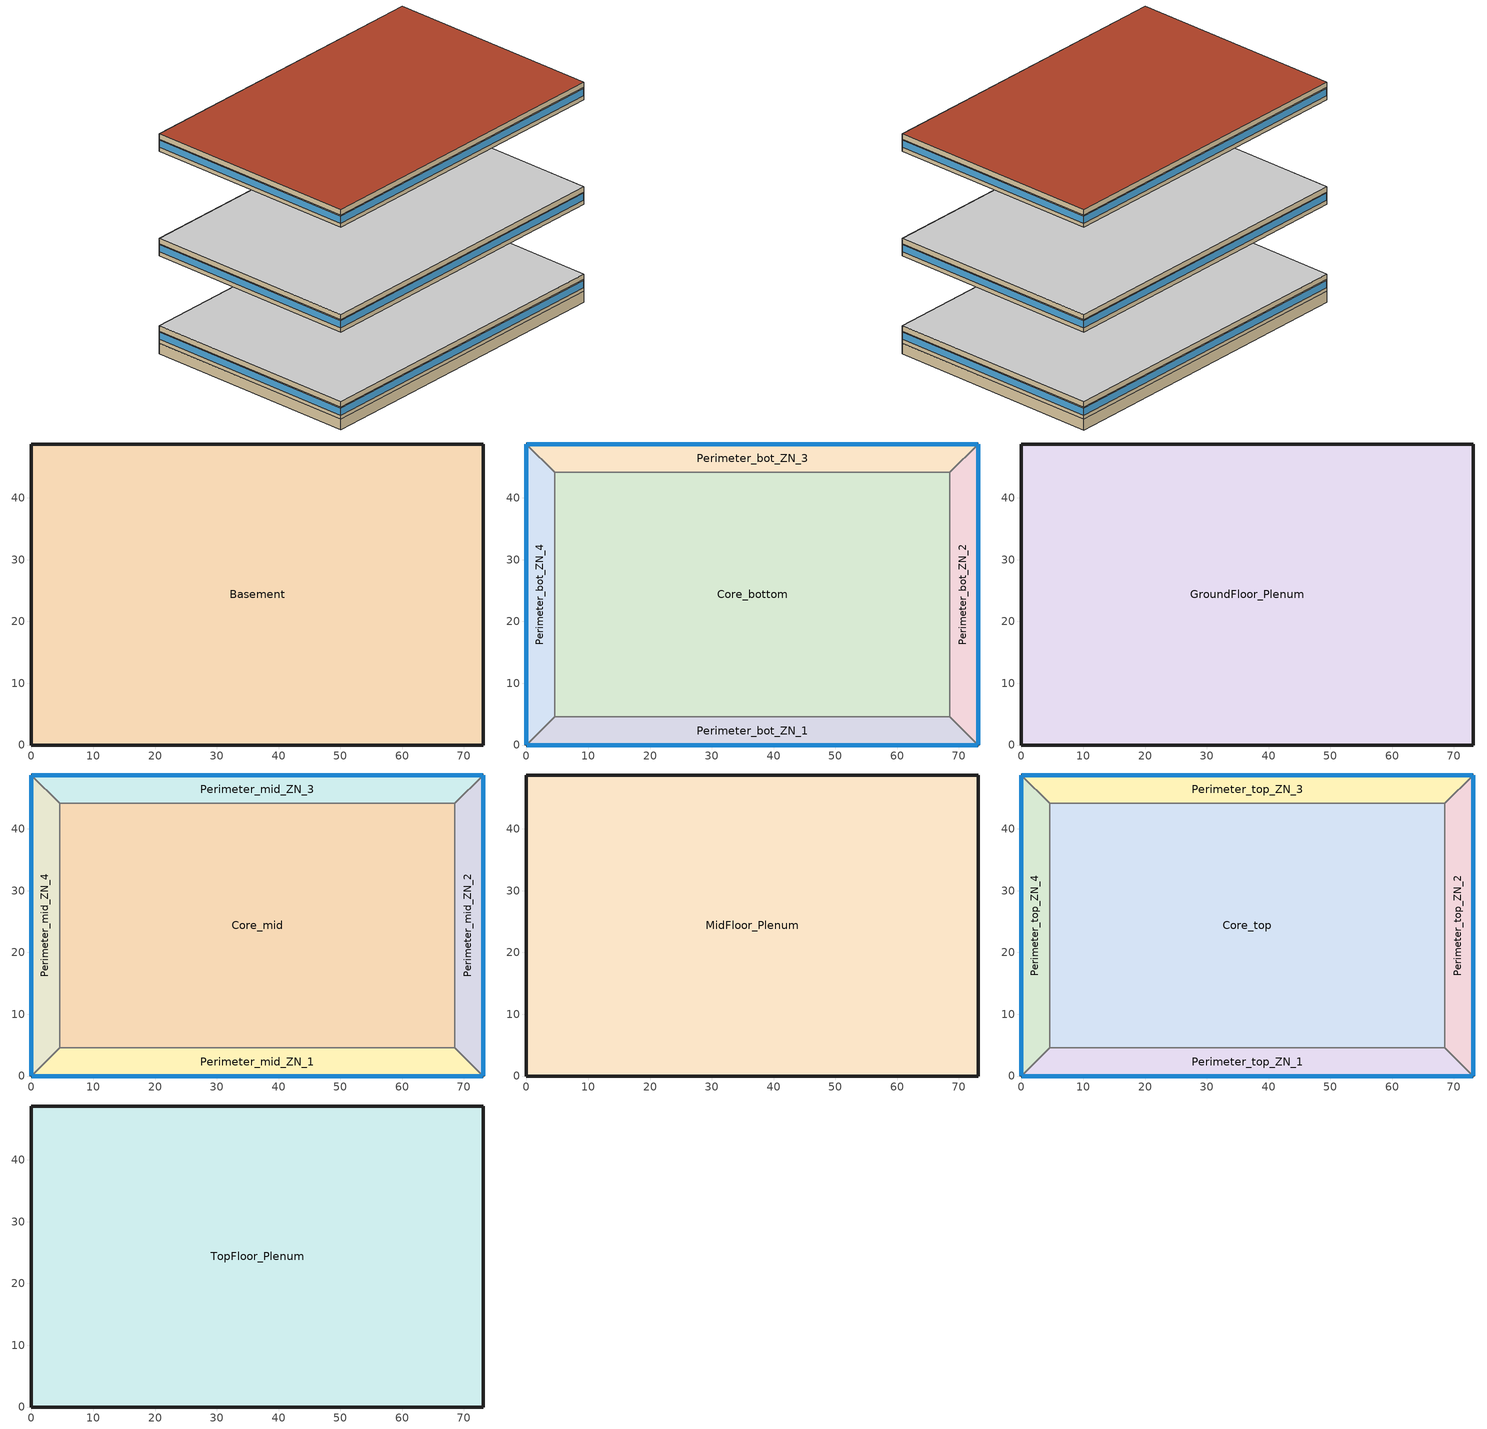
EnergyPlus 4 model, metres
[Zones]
Basement
 floor ground (GROUND_FLOOR): 73.11,48.74 73.11,0 0,0 0,48.74 z-2.44
 wall ground (EXT_WALL): 73.11,0 73.11,48.74 0,48.74 0,0 73.11,0 z-2.44:0
 ceiling to Perimeter_bot_ZN_3 (ADJ_CEILING): 0,48.74 4.57,44.16 68.53,44.16 73.11,48.74 z0
 ceiling to Perimeter_bot_ZN_4 (ADJ_CEILING): 0,48.74 0,0 4.57,4.57 4.57,44.16 z0
 ceiling to Core_bottom (ADJ_CEILING): 4.57,44.16 4.57,4.57 68.53,4.57 68.53,44.16 z0
 ceiling to Perimeter_bot_ZN_2 (ADJ_CEILING): 68.53,44.16 68.53,4.57 73.11,0 73.11,48.74 z0
 ceiling to Perimeter_bot_ZN_1 (ADJ_CEILING): 0,0 73.11,0 68.53,4.57 4.57,4.57 z0
Perimeter_bot_ZN_1
 floor to Basement (ADJ_CEILING): 68.53,4.57 73.11,0 0,0 4.57,4.57 z0
 wall outside (EXT_WALL): 0,0 73.11,0 z0:2.74
 wall to Perimeter_bot_ZN_2 (ADJ_WALL): 73.11,0 68.53,4.57 z0:2.74
 wall to Core_bottom (ADJ_WALL): 68.53,4.57 4.57,4.57 z0:2.74
 wall to Perimeter_bot_ZN_4 (ADJ_WALL): 4.57,4.57 0,0 z0:2.74
 window (EXT_WINDOW1): 0.05,0 73.06,0 z0.91:2.5
 ceiling to GroundFloor_Plenum (ADJ_CEILING): 4.57,4.57 0,0 73.11,0 68.53,4.57 z2.74
Perimeter_bot_ZN_3
 floor to Basement (ADJ_CEILING): 73.11,48.74 68.53,44.16 4.57,44.16 0,48.74 z0
 wall outside (EXT_WALL): 73.11,48.74 0,48.74 z0:2.74
 wall to Perimeter_bot_ZN_2 (ADJ_WALL): 68.53,44.16 73.11,48.74 z0:2.74
 wall to Core_bottom (ADJ_WALL): 4.57,44.16 68.53,44.16 z0:2.74
 wall to Perimeter_bot_ZN_4 (ADJ_WALL): 0,48.74 4.57,44.16 z0:2.74
 window (EXT_WINDOW1): 73.06,48.74 0.05,48.74 z0.91:2.5
 ceiling to GroundFloor_Plenum (ADJ_CEILING): 0,48.74 4.57,44.16 68.53,44.16 73.11,48.74 z2.74
Core_bottom
 floor to Basement (ADJ_CEILING): 68.53,44.16 68.53,4.57 4.57,4.57 4.57,44.16 z0
 wall to Perimeter_bot_ZN_2 (ADJ_WALL): 68.53,4.57 68.53,44.16 z0:2.74
 wall to Perimeter_bot_ZN_3 (ADJ_WALL): 68.53,44.16 4.57,44.16 z0:2.74
 wall to Perimeter_bot_ZN_1 (ADJ_WALL): 4.57,4.57 68.53,4.57 z0:2.74
 wall to Perimeter_bot_ZN_4 (ADJ_WALL): 4.57,44.16 4.57,4.57 z0:2.74
 ceiling to GroundFloor_Plenum (ADJ_CEILING): 4.57,44.16 4.57,4.57 68.53,4.57 68.53,44.16 z2.74
Perimeter_bot_ZN_4
 floor to Basement (ADJ_CEILING): 4.57,44.16 4.57,4.57 0,0 0,48.74 z0
 wall outside (EXT_WALL): 0,48.74 0,0 z0:2.74
 wall to Core_bottom (ADJ_WALL): 4.57,4.57 4.57,44.16 z0:2.74
 wall to Perimeter_bot_ZN_3 (ADJ_WALL): 4.57,44.16 0,48.74 z0:2.74
 wall to Perimeter_bot_ZN_1 (ADJ_WALL): 0,0 4.57,4.57 z0:2.74
 window (EXT_WINDOW1): 0,48.69 0,0.05 z0.91:2.5
 ceiling to GroundFloor_Plenum (ADJ_CEILING): 0,48.74 0,0 4.57,4.57 4.57,44.16 z2.74
Perimeter_bot_ZN_2
 floor to Basement (ADJ_CEILING): 73.11,48.74 73.11,0 68.53,4.57 68.53,44.16 z0
 wall outside (EXT_WALL): 73.11,0 73.11,48.74 z0:2.74
 wall to Core_bottom (ADJ_WALL): 68.53,44.16 68.53,4.57 z0:2.74
 wall to Perimeter_bot_ZN_1 (ADJ_WALL): 68.53,4.57 73.11,0 z0:2.74
 wall to Perimeter_bot_ZN_3 (ADJ_WALL): 73.11,48.74 68.53,44.16 z0:2.74
 window (EXT_WINDOW1): 73.11,0.05 73.11,48.69 z0.91:2.5
 ceiling to GroundFloor_Plenum (ADJ_CEILING): 73.11,48.74 68.53,44.16 68.53,4.57 73.11,0 z2.74
GroundFloor_Plenum
 floor to Perimeter_bot_ZN_1 (ADJ_CEILING): 68.53,4.57 73.11,0 0,0 4.57,4.57 z2.74
 floor to Perimeter_bot_ZN_2 (ADJ_CEILING): 73.11,48.74 73.11,0 68.53,4.57 68.53,44.16 z2.74
 floor to Perimeter_bot_ZN_3 (ADJ_CEILING): 73.11,48.74 68.53,44.16 4.57,44.16 0,48.74 z2.74
 floor to Perimeter_bot_ZN_4 (ADJ_CEILING): 4.57,44.16 4.57,4.57 0,0 0,48.74 z2.74
 floor to Core_bottom (ADJ_CEILING): 68.53,44.16 68.53,4.57 4.57,4.57 4.57,44.16 z2.74
 wall outside (EXT_WALL): 73.11,0 73.11,48.74 0,48.74 0,0 73.11,0 z2.74:3.96
 ceiling othersidecoefficients (ADJ_CEILING): 0,48.74 0,0 73.11,0 73.11,48.74 z3.96
Perimeter_mid_ZN_1
 floor othersidecoefficients (ADJ_CEILING): 68.53,4.57 73.11,0 0,0 4.57,4.57 z19.82
 wall outside (EXT_WALL): 0,0 73.11,0 z19.82:22.56
 wall to Perimeter_mid_ZN_2 (ADJ_WALL): 73.11,0 68.53,4.57 z19.82:22.56
 wall to Core_mid (ADJ_WALL): 68.53,4.57 4.57,4.57 z19.82:22.56
 wall to Perimeter_mid_ZN_4 (ADJ_WALL): 4.57,4.57 0,0 z19.82:22.56
 window (EXT_WINDOW1): 0.05,0 73.06,0 z20.73:22.32
 ceiling to MidFloor_Plenum (ADJ_CEILING): 4.57,4.57 0,0 73.11,0 68.53,4.57 z22.56
Perimeter_mid_ZN_3
 floor othersidecoefficients (ADJ_CEILING): 73.11,48.74 68.53,44.16 4.57,44.16 0,48.74 z19.82
 wall outside (EXT_WALL): 73.11,48.74 0,48.74 z19.82:22.56
 wall to Perimeter_mid_ZN_2 (ADJ_WALL): 68.53,44.16 73.11,48.74 z19.82:22.56
 wall to Core_mid (ADJ_WALL): 4.57,44.16 68.53,44.16 z19.82:22.56
 wall to Perimeter_mid_ZN_4 (ADJ_WALL): 0,48.74 4.57,44.16 z19.82:22.56
 window (EXT_WINDOW1): 73.06,48.74 0.05,48.74 z20.73:22.32
 ceiling to MidFloor_Plenum (ADJ_CEILING): 0,48.74 4.57,44.16 68.53,44.16 73.11,48.74 z22.56
Perimeter_mid_ZN_4
 floor othersidecoefficients (ADJ_CEILING): 4.57,44.16 4.57,4.57 0,0 0,48.74 z19.82
 wall outside (EXT_WALL): 0,48.74 0,0 z19.82:22.56
 wall to Core_mid (ADJ_WALL): 4.57,4.57 4.57,44.16 z19.82:22.56
 wall to Perimeter_mid_ZN_3 (ADJ_WALL): 4.57,44.16 0,48.74 z19.82:22.56
 wall to Perimeter_mid_ZN_1 (ADJ_WALL): 0,0 4.57,4.57 z19.82:22.56
 window (EXT_WINDOW1): 0,48.69 0,0.05 z20.73:22.32
 ceiling to MidFloor_Plenum (ADJ_CEILING): 0,48.74 0,0 4.57,4.57 4.57,44.16 z22.56
Core_mid
 floor othersidecoefficients (ADJ_CEILING): 68.53,44.16 68.53,4.57 4.57,4.57 4.57,44.16 z19.82
 wall to Perimeter_mid_ZN_2 (ADJ_WALL): 68.53,4.57 68.53,44.16 z19.82:22.56
 wall to Perimeter_mid_ZN_3 (ADJ_WALL): 68.53,44.16 4.57,44.16 z19.82:22.56
 wall to Perimeter_mid_ZN_1 (ADJ_WALL): 4.57,4.57 68.53,4.57 z19.82:22.56
 wall to Perimeter_mid_ZN_4 (ADJ_WALL): 4.57,44.16 4.57,4.57 z19.82:22.56
 ceiling to MidFloor_Plenum (ADJ_CEILING): 4.57,44.16 4.57,4.57 68.53,4.57 68.53,44.16 z22.56
Perimeter_mid_ZN_2
 floor othersidecoefficients (ADJ_CEILING): 73.11,48.74 73.11,0 68.53,4.57 68.53,44.16 z19.82
 wall outside (EXT_WALL): 73.11,0 73.11,48.74 z19.82:22.56
 wall to Perimeter_mid_ZN_3 (ADJ_WALL): 73.11,48.74 68.53,44.16 z19.82:22.56
 wall to Perimeter_mid_ZN_1 (ADJ_WALL): 68.53,4.57 73.11,0 z19.82:22.56
 wall to Core_mid (ADJ_WALL): 68.53,44.16 68.53,4.57 z19.82:22.56
 window (EXT_WINDOW1): 73.11,0.05 73.11,48.69 z20.73:22.32
 ceiling to MidFloor_Plenum (ADJ_CEILING): 68.53,44.16 68.53,4.57 73.11,0 73.11,48.74 z22.56
MidFloor_Plenum
 floor to Perimeter_mid_ZN_1 (ADJ_CEILING): 68.53,4.57 73.11,0 0,0 4.57,4.57 z22.56
 floor to Perimeter_mid_ZN_2 (ADJ_CEILING): 73.11,48.74 73.11,0 68.53,4.57 68.53,44.16 z22.56
 floor to Perimeter_mid_ZN_3 (ADJ_CEILING): 73.11,48.74 68.53,44.16 4.57,44.16 0,48.74 z22.56
 floor to Perimeter_mid_ZN_4 (ADJ_CEILING): 4.57,44.16 4.57,4.57 0,0 0,48.74 z22.56
 floor to Core_mid (ADJ_CEILING): 68.53,44.16 68.53,4.57 4.57,4.57 4.57,44.16 z22.56
 wall outside (EXT_WALL): 73.11,0 73.11,48.74 0,48.74 0,0 73.11,0 z22.56:23.78
 ceiling othersidecoefficients (ADJ_CEILING): 0,48.74 0,0 73.11,0 73.11,48.74 z23.78
Perimeter_top_ZN_4
 floor othersidecoefficients (ADJ_CEILING): 4.57,44.16 4.57,4.57 0,0 0,48.74 z43.6
 wall outside (EXT_WALL): 0,48.74 0,0 z43.6:46.34
 wall to Core_top (ADJ_WALL): 4.57,4.57 4.57,44.16 z43.6:46.34
 wall to Perimeter_top_ZN_3 (ADJ_WALL): 4.57,44.16 0,48.74 z43.6:46.34
 wall to Perimeter_top_ZN_1 (ADJ_WALL): 0,0 4.57,4.57 z43.6:46.34
 window (EXT_WINDOW1): 0,48.69 0,0.05 z44.51:46.1
 ceiling to TopFloor_Plenum (ADJ_CEILING): 0,48.74 0,0 4.57,4.57 4.57,44.16 z46.34
Core_top
 floor othersidecoefficients (ADJ_CEILING): 68.53,44.16 68.53,4.57 4.57,4.57 4.57,44.16 z43.6
 wall to Perimeter_top_ZN_2 (ADJ_WALL): 68.53,4.57 68.53,44.16 z43.6:46.34
 wall to Perimeter_top_ZN_3 (ADJ_WALL): 68.53,44.16 4.57,44.16 z43.6:46.34
 wall to Perimeter_top_ZN_1 (ADJ_WALL): 4.57,4.57 68.53,4.57 z43.6:46.34
 wall to Perimeter_top_ZN_4 (ADJ_WALL): 4.57,44.16 4.57,4.57 z43.6:46.34
 ceiling to TopFloor_Plenum (ADJ_CEILING): 4.57,44.16 4.57,4.57 68.53,4.57 68.53,44.16 z46.34
Perimeter_top_ZN_2
 floor othersidecoefficients (ADJ_CEILING): 73.11,48.74 73.11,0 68.53,4.57 68.53,44.16 z43.6
 wall outside (EXT_WALL): 73.11,0 73.11,48.74 z43.6:46.34
 wall to Perimeter_top_ZN_3 (ADJ_WALL): 73.11,48.74 68.53,44.16 z43.6:46.34
 wall to Core_top (ADJ_WALL): 68.53,44.16 68.53,4.57 z43.6:46.34
 wall to Perimeter_top_ZN_1 (ADJ_WALL): 68.53,4.57 73.11,0 z43.6:46.34
 window (EXT_WINDOW1): 73.11,0.05 73.11,48.69 z44.51:46.1
 ceiling to TopFloor_Plenum (ADJ_CEILING): 68.53,44.16 68.53,4.57 73.11,0 73.11,48.74 z46.34
Perimeter_top_ZN_1
 floor othersidecoefficients (ADJ_CEILING): 68.53,4.57 73.11,0 0,0 4.57,4.57 z43.6
 wall outside (EXT_WALL): 0,0 73.11,0 z43.6:46.34
 wall to Perimeter_top_ZN_2 (ADJ_WALL): 73.11,0 68.53,4.57 z43.6:46.34
 wall to Core_top (ADJ_WALL): 68.53,4.57 4.57,4.57 z43.6:46.34
 wall to Perimeter_top_ZN_4 (ADJ_WALL): 4.57,4.57 0,0 z43.6:46.34
 window (EXT_WINDOW1): 0.05,0 73.06,0 z44.51:46.1
 ceiling to TopFloor_Plenum (ADJ_CEILING): 4.57,4.57 0,0 73.11,0 68.53,4.57 z46.34
Perimeter_top_ZN_3
 floor othersidecoefficients (ADJ_CEILING): 73.11,48.74 68.53,44.16 4.57,44.16 0,48.74 z43.6
 wall outside (EXT_WALL): 73.11,48.74 0,48.74 z43.6:46.34
 wall to Perimeter_top_ZN_2 (ADJ_WALL): 68.53,44.16 73.11,48.74 z43.6:46.34
 wall to Core_top (ADJ_WALL): 4.57,44.16 68.53,44.16 z43.6:46.34
 wall to Perimeter_top_ZN_4 (ADJ_WALL): 0,48.74 4.57,44.16 z43.6:46.34
 window (EXT_WINDOW1): 73.06,48.74 0.05,48.74 z44.51:46.1
 ceiling to TopFloor_Plenum (ADJ_CEILING): 0,48.74 4.57,44.16 68.53,44.16 73.11,48.74 z46.34
TopFloor_Plenum
 floor to Perimeter_top_ZN_1 (ADJ_CEILING): 68.53,4.57 73.11,0 0,0 4.57,4.57 z46.34
 floor to Perimeter_top_ZN_2 (ADJ_CEILING): 73.11,48.74 73.11,0 68.53,4.57 68.53,44.16 z46.34
 floor to Perimeter_top_ZN_3 (ADJ_CEILING): 73.11,48.74 68.53,44.16 4.57,44.16 0,48.74 z46.34
 floor to Perimeter_top_ZN_4 (ADJ_CEILING): 4.57,44.16 4.57,4.57 0,0 0,48.74 z46.34
 floor to Core_top (ADJ_CEILING): 68.53,44.16 68.53,4.57 4.57,4.57 4.57,44.16 z46.34
 wall outside (EXT_WALL): 73.11,0 73.11,48.74 0,48.74 0,0 73.11,0 z46.34:47.56
 roof outside (EXT_ROOF): 0,48.74 0,0 73.11,0 73.11,48.74 z47.56
[Building]
TRNSYS17: North Axis {deg}=0; Terrain=City; Loads Convergence Tolerance Value=0; Temperature Convergence Tolerance Value {deltaC}=0; Solar Distribution=FullInteriorAndExterior; Maximum Number of Warmup Days=0
[Site:Location]
LocationName=not used; Latitude {deg}=0; Longitude {deg}=0; TimeZone {hr}=0; Elevation {m}=0
[Construction]
GROUND_FLOOR; EXT_WALL; EXT_ROOF; ADJ_WALL; ADJ_CEILING; EXT_WINDOW1: 
[SurfaceProperty:OtherSideCoefficients]
BOUNDARY=IDENTICAL; BOUNDARY=INPUT 1*TBOUNDARY; BOUNDARY=INPUT 1*TGROUND; BOUNDARY=20; BOUNDARY=15
[Zone] Type=1
Name | Multiplier | Part of Total Floor Area
GroundFloor_Plenum; TopFloor_Plenum | 1 | No
Perimeter_top_ZN_4; Perimeter_bot_ZN_1; Core_top; Perimeter_top_ZN_2; Perimeter_bot_ZN_3; Perimeter_top_ZN_1; Core_bottom; Basement; Perimeter_bot_ZN_4; Perimeter_top_ZN_3; Perimeter_bot_ZN_2 | 1 | Yes
Perimeter_mid_ZN_1; Perimeter_mid_ZN_3; Perimeter_mid_ZN_4; Core_mid; Perimeter_mid_ZN_2 | 10 | Yes
MidFloor_Plenum | 10 | No
